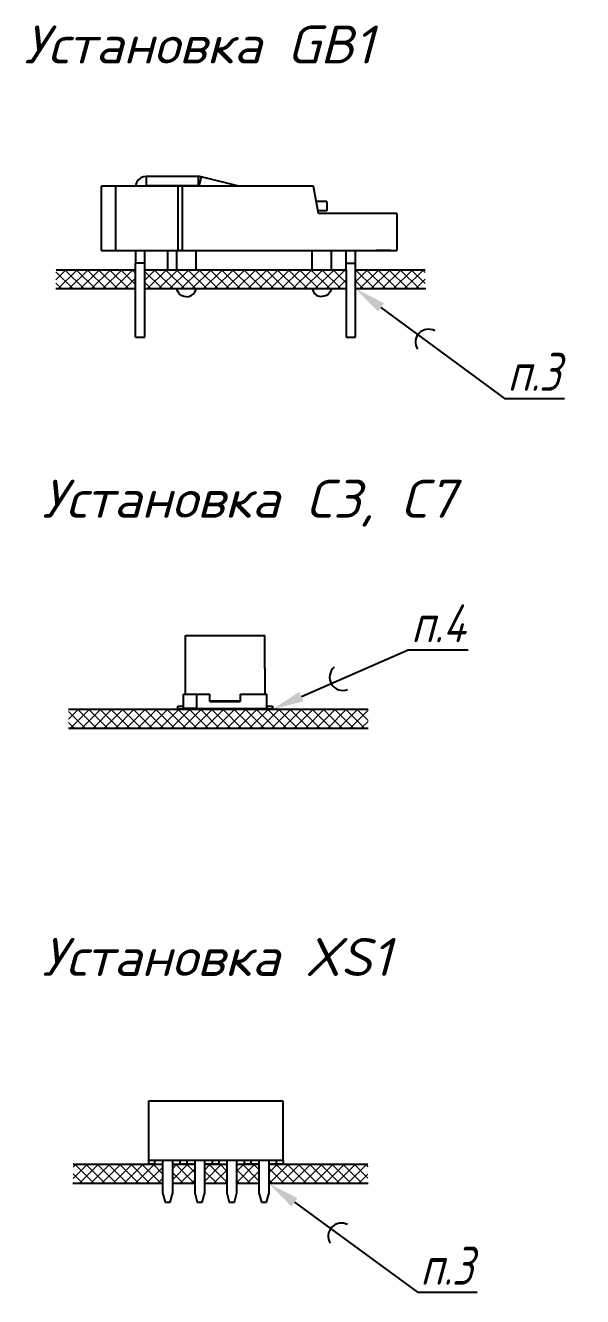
# Model space of a CAD drawing. Extents: x 882 to 2872, y 74 to 1007.
# Drawn here: x 1085.6 to 1173.7, y 347.8 to 548.8 of the extents above; entities that cross this region are included whole.
import ezdxf
from ezdxf import colors
from ezdxf.entities.mleader import LeaderData, LeaderLine
from ezdxf.math import Vec2, Vec3

# ---------------------------------------------------------------- set-up
doc = ezdxf.new("R2010")
doc.units = 0
doc.header["$MEASUREMENT"] = 0
doc.layers.get('0').update_dxf_attribs({"linetype": 'CONTINUOUS'})
doc.layers.add('сетка', color=7, linetype='CONTINUOUS', lineweight=15)
doc.styles.add('стиль1', font='romans.shx', dxfattribs={"width": 0.75, "oblique": 15, "height": 3.5})

msp = doc.modelspace()

# ---------------------------------------------------------------- hatches: boundary and pattern name
at = {"layer": 'сетка'}
h = msp.add_hatch(dxfattribs=at)
h.set_pattern_fill('ANSI37', color=256, scale=10)
h.set_pattern_definition([(45, (-914.5094, 200.7622), (-0.8838835, 0.8838835), []), (135, (-914.5094, 200.7622), (-0.8838835, -0.8838835), [])])
h.paths.add_polyline_path([(1136.32693, 507.20487), (1136.32693, 510.20487), (1104.47533, 510.20487), (1104.47533, 507.20487)])
h.paths.add_polyline_path([(1103.00213, 507.20487), (1103.00213, 510.20487), (1090.42004, 510.20487), (1090.38894, 507.20487)])
h.paths.add_polyline_path([(1137.80013, 510.20487), (1137.80013, 507.20487), (1148.83868, 507.20487), (1148.83868, 510.20487)])
h = msp.add_hatch(dxfattribs=at)
h.set_pattern_fill('ANSI37', color=256, scale=10)
h.set_pattern_definition([(45, (-912.5278, 131.2285), (-0.8838835, 0.8838835), []), (135, (-912.5278, 131.2285), (-0.8838835, -0.8838835), [])])
h.paths.add_polyline_path([(1139.78173, 437.67116), (1139.78173, 440.67116), (1106.45693, 440.67116), (1106.45693, 437.67116)])
h.paths.add_polyline_path([(1106.45693, 437.67116), (1106.45693, 440.67116), (1092.40164, 440.67116), (1092.37053, 437.67116)])
h.paths.add_polyline_path([(1139.78173, 440.67116), (1139.78173, 437.67116)], flags=17)
h = msp.add_hatch(dxfattribs=at)
h.set_pattern_fill('ANSI37', color=256, scale=10)
h.set_pattern_definition([(45, (-922.6372, 190.9328), (-0.8838835, 0.8838835), []), (135, (-922.6372, 190.9328), (-0.8838835, -0.8838835), [])])
h.paths.add_polyline_path([(1107.27461, 368.7043), (1107.19217, 368.7043), (1093.13688, 368.7043), (1093.13688, 365.7043), (1107.19217, 365.7043), (1107.27461, 365.7043)])
h.paths.add_polyline_path([(1112.35461, 368.7043), (1108.87461, 368.7043), (1108.87461, 368.66366), (1108.87461, 365.7043), (1112.35461, 365.7043)])
h.paths.add_polyline_path([(1117.43461, 368.7043), (1113.95461, 368.7043), (1113.95461, 368.66366), (1113.95461, 365.7043), (1117.43461, 365.7043)])
h.paths.add_polyline_path([(1122.51461, 368.7043), (1119.03461, 368.7043), (1119.03461, 368.66366), (1119.03461, 365.7043), (1122.51461, 365.7043)])
h.paths.add_polyline_path([(1139.76348, 368.7043), (1139.04377, 368.7043), (1124.11461, 368.7043), (1124.11461, 368.66366), (1124.11461, 365.7043), (1139.04377, 365.7043), (1139.76348, 365.7043)])

# ---------------------------------------------------------------- linework, layer by layer
at = {"color": 7}
for p, q in [((1104.24228, 524.8725), (1103.83873, 524.70534)), ((1104.67533, 524.92951), (1104.24228, 524.8725)), ((1112.95891, 524.92951), (1104.67533, 524.92951)), ((1104.67533, 524.92951), (1104.67533, 523.45631)), ((1113.09359, 524.92408), (1112.95891, 524.92951)), ((1112.95891, 523.45631), (1112.95891, 524.92951)), ((1113.35945, 524.88086), (1113.00679, 523.45049)), ((1113.22739, 524.90783), (1113.09359, 524.92408)), ((1113.35945, 524.88086), (1113.22739, 524.90783)), ((1119.3434, 523.40551), (1113.35945, 524.88086)), ((1097.79811, 523.40551), (1097.64273, 523.40551)), ((1097.64273, 513.24551), (1097.64273, 523.40551)), ((1098.25068, 523.40551), (1097.79811, 523.40551)), ((1098.96087, 523.40551), (1098.25068, 523.40551)), ((1099.86663, 523.40551), (1098.96087, 523.40551)), ((1109.7118, 523.40551), (1099.86663, 523.40551)), ((1099.86663, 513.24551), (1099.86663, 523.40551)), ((1103.05915, 523.68937), (1103.02178, 523.40551)), ((1103.2263, 524.09291), (1103.05915, 523.68937)), ((1103.4922, 524.43944), (1103.2263, 524.09291)), ((1103.83873, 524.70534), (1103.4922, 524.43944)), ((1104.57533, 523.42951), (1104.54405, 523.40551)), ((1104.62357, 523.44949), (1104.57533, 523.42951)), ((1104.67533, 523.45631), (1104.62357, 523.44949)), ((1112.95891, 523.45631), (1104.67533, 523.45631)), ((1109.98289, 523.40551), (1109.7118, 523.40551)), ((1110.43576, 523.40551), (1109.7118, 523.40551)), ((1109.7118, 523.40551), (1109.7118, 513.24551)), ((1110.22659, 523.40551), (1109.98289, 523.40551)), ((1110.43576, 523.40551), (1110.22659, 523.40551)), ((1114.6476, 523.40551), (1110.43576, 523.40551)), ((1110.43576, 513.24551), (1110.43576, 523.40551)), ((1112.97501, 523.45566), (1112.95891, 523.45631)), ((1112.991, 523.45372), (1112.97501, 523.45566)), ((1113.00679, 523.45049), (1112.991, 523.45372)), ((1113.18925, 523.40551), (1113.00679, 523.45049)), ((1119.82814, 523.40551), (1114.6476, 523.40551)), ((1125.50755, 523.40551), (1119.82814, 523.40551)), ((1131.17073, 523.40551), (1125.50755, 523.40551)), ((1131.93211, 519.08751), (1131.17073, 523.40551)), ((1133.27091, 520.9826), (1131.59796, 520.9826)), ((1133.27091, 520.9826), (1133.27091, 519.5094)), ((1133.27091, 519.5094), (1131.85772, 519.5094)), ((1136.7283, 519.08751), (1131.93211, 519.08751)), ((1140.58854, 519.08751), (1136.7283, 519.08751)), ((1143.19592, 519.08751), (1140.58854, 519.08751)), ((1144.33635, 519.08751), (1143.19592, 519.08751)), ((1144.33635, 519.08751), (1144.33635, 513.24551)), ((1097.64273, 513.24551), (1097.79811, 513.24551)), ((1097.79811, 513.24551), (1098.25068, 513.24551)), ((1098.25068, 513.24551), (1098.96087, 513.24551)), ((1098.96087, 513.24551), (1099.86663, 513.24551)), ((1099.86663, 513.24551), (1109.7118, 513.24551)), ((1103.00213, 513.24551), (1103.00213, 511.21351)), ((1104.47533, 510.20487), (1104.47533, 513.24551)), ((1108.09483, 510.20487), (1108.09483, 513.24551)), ((1109.52993, 510.20487), (1109.52993, 513.24551)), ((1109.7118, 513.24551), (1109.98289, 513.24551)), ((1109.98289, 513.24551), (1110.22659, 513.24551)), ((1110.22659, 513.24551), (1109.98289, 513.24551)), ((1110.22659, 513.24551), (1110.43576, 513.24551)), ((1110.43576, 513.24551), (1114.09512, 513.24551)), ((1112.57793, 510.20487), (1112.57793, 513.24551)), ((1114.09512, 513.24551), (1118.54965, 513.24551)), ((1118.54965, 513.24551), (1123.48403, 513.24551)), ((1123.48403, 513.24551), (1128.54898, 513.24551)), ((1128.54898, 513.24551), (1133.386, 513.24551)), ((1130.94213, 510.20487), (1130.94213, 513.24551)), ((1133.386, 513.24551), (1137.65268, 513.24551)), ((1133.99013, 510.20487), (1133.99013, 513.24551)), ((1136.32693, 510.20487), (1136.32693, 513.24551)), ((1137.65268, 513.24551), (1141.04702, 513.24551)), ((1137.80013, 511.21351), (1137.80013, 513.24551)), ((1143.32875, 513.24551), (1141.04702, 513.24551)), ((1141.04702, 513.24551), (1143.32875, 513.24551)), ((1143.32875, 513.24551), (1144.33635, 513.24551)), ((1104.47533, 511.21351), (1103.00213, 511.21351)), ((1103.00213, 510.20487), (1103.00213, 511.21351)), ((1136.32693, 511.21351), (1137.80013, 511.21351)), ((1137.80013, 510.20487), (1137.80013, 511.21351)), ((1103.00213, 499.52951), (1103.00213, 510.20487)), ((1104.47533, 499.52951), (1104.47533, 510.20487)), ((1136.32693, 510.20487), (1136.32693, 499.52951)), ((1137.80013, 499.52951), (1137.80013, 510.20487)), ((1109.58186, 507.02686), (1109.56508, 507.15434)), ((1109.73411, 506.6593), (1109.58186, 507.02686)), ((1109.9763, 506.34367), (1109.73411, 506.6593)), ((1112.13157, 506.34367), (1112.37376, 506.6593)), ((1112.37376, 506.6593), (1112.52601, 507.02686)), ((1112.52601, 507.02686), (1112.54279, 507.15434)), ((1130.97728, 507.19513), (1130.99406, 507.06764)), ((1130.99406, 507.06764), (1131.14631, 506.70008)), ((1131.14631, 506.70008), (1131.3885, 506.38445)), ((1133.78596, 506.70008), (1133.54377, 506.38445)), ((1133.93821, 507.06764), (1133.78596, 506.70008)), ((1133.95499, 507.19513), (1133.93821, 507.06764)), ((1110.29193, 506.10147), (1109.9763, 506.34367)), ((1110.65949, 505.94923), (1110.29193, 506.10147)), ((1111.05393, 505.8973), (1110.65949, 505.94923)), ((1111.05393, 505.8973), (1111.44837, 505.94923)), ((1111.44837, 505.94923), (1111.81593, 506.10147)), ((1111.81593, 506.10147), (1112.13157, 506.34367)), ((1131.3885, 506.38445), (1131.70413, 506.14226)), ((1131.70413, 506.14226), (1132.07169, 505.99001)), ((1132.07169, 505.99001), (1132.46613, 505.93808)), ((1132.86057, 505.99001), (1132.46613, 505.93808)), ((1133.22813, 506.14226), (1132.86057, 505.99001)), ((1133.54377, 506.38445), (1133.22813, 506.14226)), ((1103.00213, 499.52951), (1104.47533, 499.52951)), ((1136.32693, 499.52951), (1137.80013, 499.52951)), ((1110.90426, 443.08916), (1110.90426, 452.36116)), ((1110.90426, 452.36116), (1111.10048, 452.36116)), ((1111.10048, 452.36116), (1111.67894, 452.36116)), ((1111.67894, 452.36116), (1112.60256, 452.36116)), ((1112.60256, 452.36116), (1113.81331, 452.36116)), ((1113.81331, 452.36116), (1115.23512, 452.36116)), ((1115.23512, 452.36116), (1116.77864, 452.36116)), ((1116.77864, 452.36116), (1118.3469, 452.36116)), ((1118.3469, 452.36116), (1119.84135, 452.36116)), ((1119.84135, 452.36116), (1121.16809, 452.36116)), ((1121.16809, 452.36116), (1122.24376, 452.36116)), ((1122.24376, 452.36116), (1123.00076, 452.36116)), ((1123.00076, 452.36116), (1123.39155, 452.36116)), ((1123.39155, 452.36116), (1123.44098, 452.36116)), ((1123.44098, 447.14816), (1123.44098, 452.36116)), ((1123.44098, 447.14816), (1123.44098, 443.08916)), ((1110.56826, 440.77316), (1110.56826, 443.08916)), ((1110.56826, 443.08916), (1112.67026, 443.08916)), ((1112.67026, 443.08916), (1114.77226, 443.08916)), ((1112.67026, 443.08916), (1112.67026, 440.77316)), ((1114.77226, 441.93116), (1114.77226, 443.08916)), ((1119.57226, 443.08916), (1123.77626, 443.08916)), ((1119.57226, 443.08916), (1119.57226, 441.93116)), ((1123.77626, 440.77316), (1123.77626, 443.08916)), ((1109.68186, 440.67116), (1109.68186, 441.17916)), ((1109.68186, 441.17916), (1110.56826, 441.17916)), ((1114.58226, 440.67116), (1109.68186, 440.67116)), ((1112.67026, 440.77316), (1110.56826, 440.77316)), ((1112.67026, 440.77316), (1123.77626, 440.77316)), ((1114.58226, 440.77316), (1114.58226, 440.67116)), ((1115.23512, 441.93516), (1114.77226, 441.93516)), ((1114.77226, 441.93116), (1119.57226, 441.93116)), ((1116.77864, 441.93516), (1115.23512, 441.93516)), ((1118.3469, 441.93516), (1116.77864, 441.93516)), ((1119.57226, 441.93516), (1118.3469, 441.93516)), ((1119.76226, 440.67116), (1119.76226, 440.77316)), ((1124.65441, 440.68138), (1119.76226, 440.67116)), ((1123.77626, 441.17916), (1124.65441, 441.17916)), ((1124.65441, 441.18938), (1124.65441, 440.68138)), ((1126.35461, 378.7043), (1105.03461, 378.7043)), ((1105.03461, 378.7043), (1105.03461, 369.3043)), ((1126.35461, 369.3043), (1126.35461, 378.7043)), ((1126.35461, 369.3043), (1105.03461, 369.3043)), ((1105.03461, 369.3043), (1105.03461, 368.7043)), ((1106.07461, 368.7043), (1105.03461, 368.7043)), ((1106.07461, 368.7043), (1106.07461, 369.3043)), ((1107.27461, 369.3043), (1107.27461, 368.66366)), ((1107.27461, 368.7043), (1107.27461, 364.2043)), ((1108.87461, 368.66366), (1108.87461, 369.3043)), ((1108.87461, 364.2043), (1108.87461, 368.7043)), ((1110.07461, 368.7043), (1110.07461, 369.3043)), ((1111.15461, 368.7043), (1110.07461, 368.7043)), ((1112.35461, 368.7043), (1110.4171, 368.7043)), ((1111.15461, 368.7043), (1111.15461, 369.3043)), ((1112.35461, 369.3043), (1112.35461, 368.66366)), ((1112.35461, 368.7043), (1112.35461, 364.2043)), ((1113.95461, 368.66366), (1113.95461, 369.3043)), ((1113.95461, 364.2043), (1113.95461, 368.7043)), ((1115.3175, 368.7043), (1113.95461, 368.7043)), ((1115.15461, 368.7043), (1115.15461, 369.3043)), ((1116.23461, 368.7043), (1115.15461, 368.7043)), ((1115.3175, 368.8063), (1115.3175, 368.7043)), ((1116.23461, 368.7043), (1116.23461, 369.3043)), ((1117.43461, 369.3043), (1117.43461, 368.66366)), ((1117.43461, 368.7043), (1117.43461, 364.2043)), ((1119.03461, 368.66366), (1119.03461, 369.3043)), ((1119.03461, 364.2043), (1119.03461, 368.7043)), ((1120.23461, 368.7043), (1120.23461, 369.3043)), ((1121.31461, 368.7043), (1120.23461, 368.7043)), ((1122.51461, 368.70851), (1120.4975, 368.7043)), ((1121.31461, 368.7043), (1121.31461, 369.3043)), ((1122.51461, 369.3043), (1122.51461, 368.66366)), ((1122.51461, 368.7043), (1122.51461, 364.2043)), ((1124.11461, 368.66366), (1124.11461, 369.3043)), ((1125.38965, 368.71453), (1124.11461, 368.71186)), ((1124.11461, 364.2043), (1124.11461, 368.7043)), ((1125.31461, 368.7043), (1125.31461, 369.3043)), ((1126.35461, 368.7043), (1125.31461, 368.7043)), ((1126.35461, 369.3043), (1126.35461, 368.7043)), ((1126.35461, 369.3043), (1126.35461, 369.3043)), ((1107.27461, 364.2043), (1107.67461, 362.7043)), ((1108.47461, 362.7043), (1108.87461, 364.2043)), ((1112.35461, 364.2043), (1112.75461, 362.7043)), ((1113.55461, 362.7043), (1113.95461, 364.2043)), ((1117.43461, 364.2043), (1117.83461, 362.7043)), ((1118.63461, 362.7043), (1119.03461, 364.2043)), ((1122.51461, 364.2043), (1122.91461, 362.7043)), ((1123.71461, 362.7043), (1124.11461, 364.2043)), ((1107.67461, 362.7043), (1108.47461, 362.7043)), ((1112.75461, 362.7043), (1113.55461, 362.7043)), ((1117.83461, 362.7043), (1118.63461, 362.7043)), ((1122.91461, 362.7043), (1123.71461, 362.7043))]:
    msp.add_line(p, q, dxfattribs=at)
at = {"lineweight": 25}
for points in [[(1090.42004, 510.20487), (1103.00213, 510.20487)], [(1104.47533, 510.20487), (1136.32693, 510.20487)], [(1112.1688, 510.20487), (1125.03546, 510.20487)], [(1137.80013, 510.20487), (1148.83868, 510.20487)], [(1090.38894, 507.20487), (1103.00213, 507.20487)], [(1104.47533, 507.20487), (1136.32693, 507.20487)], [(1134.52297, 507.20487), (1134.63547, 507.30487)], [(1137.80013, 507.20487), (1148.92031, 507.20487)], [(1092.40164, 440.67116), (1106.45693, 440.67116)], [(1106.45693, 440.67116), (1138.30853, 440.67116)], [(1138.30853, 440.67116), (1139.74794, 440.67116)], [(1092.37053, 437.67116), (1106.45693, 437.67116)], [(1106.45693, 437.67116), (1138.30853, 437.67116)], [(1138.30853, 437.67116), (1139.80347, 437.67116)], [(1093.13688, 368.7043), (1107.19217, 368.7043)], [(1107.19217, 368.7043), (1107.27461, 368.7043)], [(1108.87461, 368.7043), (1112.35461, 368.7043)], [(1113.95461, 368.7043), (1117.43461, 368.7043)], [(1119.03461, 368.7043), (1122.51461, 368.7043)], [(1124.11461, 368.7043), (1139.04377, 368.7043)], [(1139.04377, 368.7043), (1139.76348, 368.7043)], [(1093.10577, 365.7043), (1107.19217, 365.7043)], [(1107.19217, 365.7043), (1107.27461, 365.7043)], [(1108.87461, 365.7043), (1112.35461, 365.7043)], [(1113.95461, 365.7043), (1117.43461, 365.7043)], [(1119.03461, 365.7043), (1122.51461, 365.7043)], [(1124.11461, 365.7043), (1139.04377, 365.7043)], [(1139.04377, 365.7043), (1139.79125, 365.7043)]]:
    msp.add_lwpolyline(points, dxfattribs=at)
for centre, radius, start, end in [((1149.34529, 498.72337), 2.06464, 61.5876285, 212.1905581), ((1135.77582, 445.72875), 2.07347, 130.1877835, 291.5265529), ((1135.54418, 357.34415), 2.06464, 61.5876285, 212.1905581)]:
    msp.add_arc(centre, radius, start, end)
at = {"layer": 'сетка'}
msp.add_lwpolyline([(1139.57133, 507.20487), (1137.80013, 507.20487)], dxfattribs=at)

# ---------------------------------------------------------------- texts
at = {"layer": 'сетка', "char_height": 6, "attachment_point": 1, "style": 'стиль1'}
for s, insert in [('{\\W1;Установка GB1}', (1085.35358, 548.81561)), ('{\\W1;Установка C3, C7}', (1088.21007, 476.97108)), ('{\\W1;Установка XS1}', (1088.21007, 404.5008))]:
    msp.add_mtext_dynamic_manual_height_columns(s, width=87.6692763, gutter_width=20, heights=[0], dxfattribs=dict(at, insert=insert))

# ---------------------------------------------------------------- leaders
ml = msp.add_multileader_mtext('Standard')
ml.set_content('п.3', color=256, style='стиль1')
ml.set_leader_properties()
ml.build(insert=Vec2(0, 0))
ml.multileader.update_dxf_attribs({"text_left_attachment_type": 6, "text_right_attachment_type": 6, "dogleg_length": 0.36, "arrow_head_size": 5})
ctx = ml.context
ctx.base_point, ctx.char_height, ctx.arrow_head_size, ctx.landing_gap_size, ctx.plane_origin = Vec3(1161.75134, 489.8399), 6, 5, 0.09, Vec3(1150.36399, 493.01277)
ctx.left_attachment, ctx.right_attachment = 6, 6
notes = []
notes.append((ctx, [(0, (1, 1, 0), (1161.39134, 489.8399), (1, 0), 0.36, [(0, [(1137.80013, 507.20487)], 0, [])])]))
ctx.mtext.insert, ctx.mtext.flow_direction = Vec3(1161.84134, 497.0399), 5
ml = msp.add_multileader_mtext('Standard')
ml.set_content('п.4', color=256, style='стиль1')
ml.set_leader_properties()
ml.build(insert=Vec2(0, 0))
ml.multileader.update_dxf_attribs({"text_left_attachment_type": 6, "text_right_attachment_type": 6, "dogleg_length": 0.36, "arrow_head_size": 5})
ctx = ml.context
ctx.base_point, ctx.char_height, ctx.arrow_head_size, ctx.landing_gap_size, ctx.plane_origin = Vec3(1146.51229, 450.07493), 6, 5, 0.09, Vec3(1124.65441, 440.68138)
ctx.left_attachment, ctx.right_attachment = 6, 6
notes.append((ctx, [(0, (1, 1, 0), (1146.15229, 450.07493), (1, 0), 0.36, [(0, [(1124.65441, 440.68138)], 0, [])])]))
ctx.mtext.insert, ctx.mtext.flow_direction = Vec3(1146.60229, 457.27493), 5
ml = msp.add_multileader_mtext('Standard')
ml.set_content('п.3', color=256, style='стиль1')
ml.set_leader_properties()
ml.build(insert=Vec2(0, 0))
ml.multileader.update_dxf_attribs({"text_left_attachment_type": 6, "text_right_attachment_type": 6, "dogleg_length": 0.36, "arrow_head_size": 5})
ctx = ml.context
ctx.base_point, ctx.char_height, ctx.arrow_head_size, ctx.landing_gap_size, ctx.plane_origin = Vec3(1147.95024, 348.46067), 6, 5, 0.09, Vec3(1136.56288, 351.63354)
ctx.left_attachment, ctx.right_attachment = 6, 6
notes.append((ctx, [(0, (1, 1, 0), (1147.59024, 348.46067), (1, 0), 0.36, [(0, [(1124.09978, 365.66247)], 0, [])])]))
ctx.mtext.insert, ctx.mtext.flow_direction = Vec3(1148.04024, 355.66067), 5
for ctx, leaders in notes:
    for number, flags, end, landing, length, lines in leaders:
        leader = LeaderData()
        leader.index, (leader.has_last_leader_line, leader.has_dogleg_vector, leader.attachment_direction) = number, flags
        leader.last_leader_point, leader.dogleg_vector, leader.dogleg_length = Vec3(end), Vec3(landing), length
        for number, points, colour, breaks in lines:
            line = LeaderLine()
            line.index, line.vertices, line.color, line.breaks = number, Vec3.list(points), colors.encode_raw_color(colour), breaks
            leader.lines.append(line)
        ctx.leaders.append(leader)

doc.saveas('drawing.dxf')
